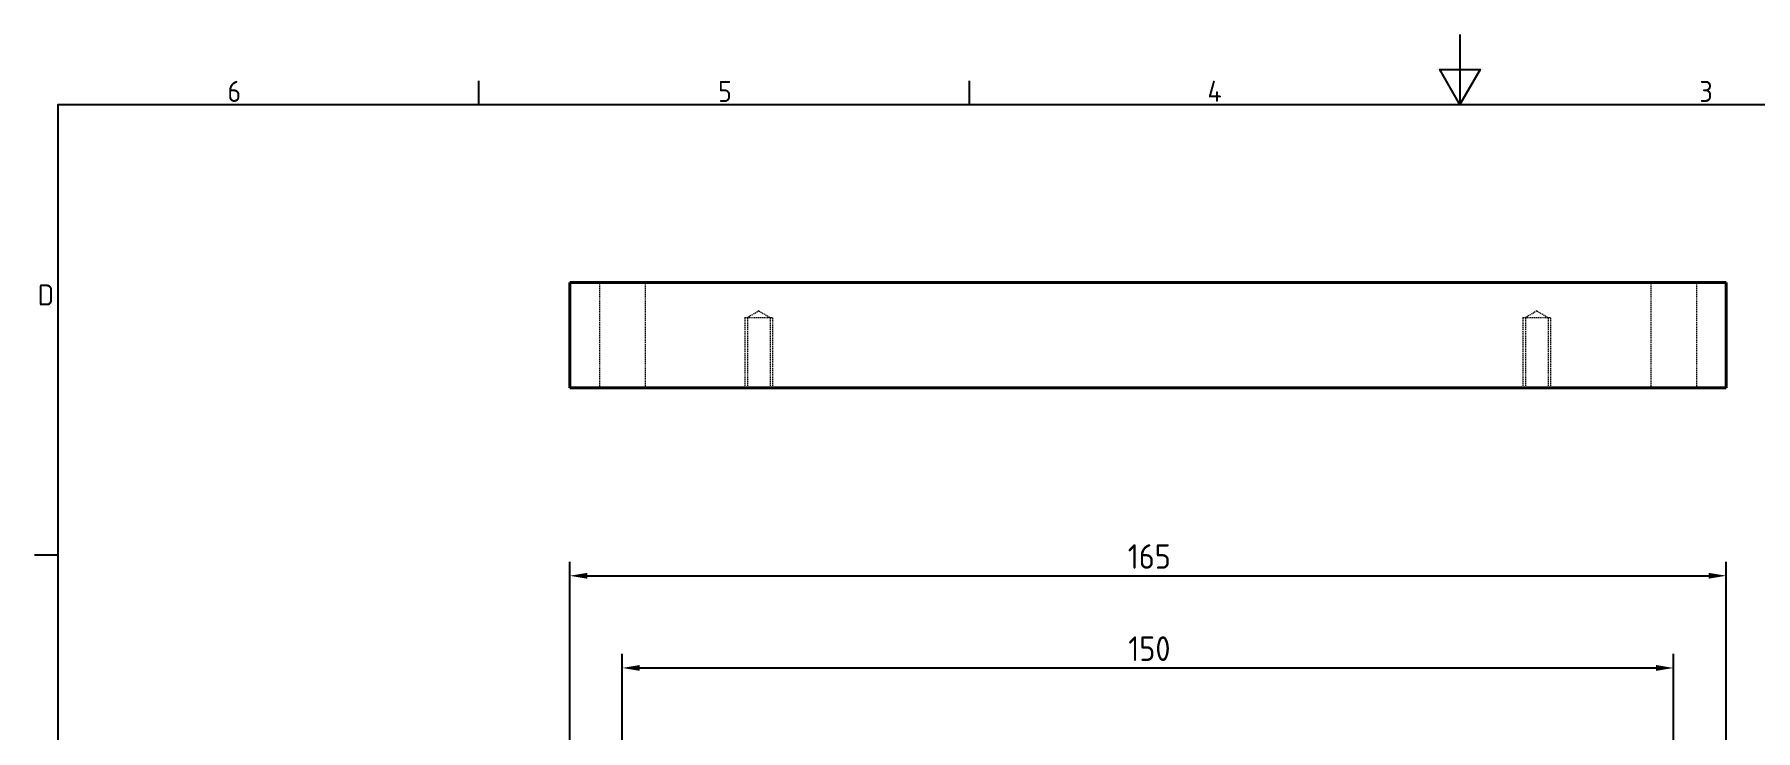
# Model space of a CAD drawing. Header units: millimetres. Extents: x 0 to 420, y 0 to 297.
# Drawn here: x 6.6 to 252.2, y 197.7 to 297 of the extents above; entities that cross this region are included whole.
import ezdxf

# ---------------------------------------------------------------- set-up
doc = ezdxf.new("R2010")
doc.units = ezdxf.units.MM
doc.linetypes.add('DASHED', pattern=[0.2067, 0.1654, -0.0413])
doc.layers.get('0').update_dxf_attribs({"color": 3, "lineweight": 25, "true_color": 0x00ff00})
for name, color, linetype, lineweight, true_color in [('가려진 것(ISO)', 2, 'DASHED', 18, 0xffff00), ('가시적인 것(ISO)', 3, 'Continuous', 40, 0x00ff00), ('치수(ISO)', 2, 'Continuous', 25, 0xffff00)]:
    doc.layers.add(name, color=color, linetype=linetype, lineweight=lineweight, true_color=true_color)
doc.layers.add('경계(ISO)', color=7, linetype='Continuous', lineweight=25)
doc.styles.add('문자 텍스트_PSTEK_POSCO', font='isocp.shx')
doc.styles.add('치수 텍스트_PSTEK_POSCO', font='isocp.shx')
doc.dimstyles.new('치수_PSTEK_POSCO', dxfattribs={"dimtxt": 3.5, "dimasz": 2.5, "dimexe": 2, "dimexo": 2.5, "dimgap": 1, "dimtad": 1, "dimrnd": 1e-08, "dimdsep": 46, "dimtxsty": '치수 텍스트_PSTEK_POSCO', "dimcen": 0.09, "dimdle": 10, "dimclrd": 7, "dimclre": 7, "dimclrt": 2, "dimadec": 1, "dimazin": 2, "dimtfac": 1, "dimtmove": 0, "dimatfit": 3, "dimfxl": 1, "dimtolj": 1, "dimlwd": -1, "dimlwe": -1, "dimarcsym": 0})

# ---------------------------------------------------------------- blocks, each defined once
blk = doc.blocks.new('경계 Default Border')
at = {"layer": '경계(ISO)'}
for p, q in [((70, 287.0000076293945), (70, 290.4000091552734)), ((140, 287.0000076293945), (140, 290.4000091552734)), ((10, 222.7499961853027), (6.599999666213989, 222.7499961853027))]:
    blk.add_line(p, q, dxfattribs=at)
at = {"layer": '경계(ISO)', "flags": 128}
for points in [[(210, 297.0000076293945), (210, 287.0000076293945), (207.1132469177246, 292.0000076293945), (212.8867530822754, 292.0000076293945), (210, 287.0000076293945)], [(10, 10), (10, 287.0000076293945), (410, 287.0000076293945), (410, 10), (10, 10)]]:
    blk.add_lwpolyline(points, dxfattribs=at)
at = {"layer": '경계(ISO)', "color": 2, "true_color": 0xffff00, "char_height": 3.00000011920929, "attachment_point": 7, "style": '문자 텍스트_PSTEK_POSCO'}
for s, insert in [('6', (34.14453946055966, 287.3713945155963)), ('5', (104.1445394605597, 287.3713945155963)), ('4', (173.9734701308116, 287.4)), ('3', (244.1685395229535, 287.3713945155963)), ('D', (7.078270083685684, 258.3463944559917))]:
    blk.add_mtext(s, dxfattribs=dict(at, insert=insert))
blk = doc.blocks.new('*D24')
at = {"layer": 'Defpoints', "color": 0, "transparency": 16777216}
for p in [(247.973188356499, 219.8047559288247), (82.97318835649902, 178.0499717600621), (247.973188356499, 178.0499717600621)]:
    blk.add_point(p, dxfattribs=at)
at = {"layer": '치수(ISO)', "color": 7, "transparency": 16777216}
for p, q in [((82.97318835649902, 180.5499717600621), (82.97318835649902, 221.8047559288247)), ((247.973188356499, 180.5499717600621), (247.973188356499, 221.8047559288247)), ((85.47318835649902, 219.8047559288247), (245.473188356499, 219.8047559288247))]:
    blk.add_line(p, q, dxfattribs=at)
for points in [[(85.47318835649902, 220.2214225954913), (85.47318835649902, 219.388089262158), (82.97318835649902, 219.8047559288247)], [(245.473188356499, 220.2214225954913), (245.473188356499, 219.388089262158), (247.973188356499, 219.8047559288247)]]:
    blk.add_solid(points, dxfattribs=at)
at = {"layer": '치수(ISO)', "color": 2, "transparency": 16777216, "insert": (162.6007009830838, 222.5547559288247), "char_height": 3.5, "attachment_point": 4, "style": '치수 텍스트_PSTEK_POSCO'}
blk.add_mtext('\\A1;165', dxfattribs=at)
blk = doc.blocks.new('*D26')
at = {"layer": 'Defpoints', "color": 0, "transparency": 16777216}
for p in [(240.473188356499, 206.6588185544748), (90.47318835649901, 175.7999717600621), (240.473188356499, 175.7999717600621)]:
    blk.add_point(p, dxfattribs=at)
at = {"layer": '치수(ISO)', "color": 7, "transparency": 16777216}
for p, q in [((90.47318835649901, 178.2999717600621), (90.47318835649901, 208.6588185544748)), ((92.97318835649901, 206.6588185544748), (237.973188356499, 206.6588185544748)), ((240.473188356499, 178.2999717600621), (240.473188356499, 208.6588185544748))]:
    blk.add_line(p, q, dxfattribs=at)
for points in [[(92.97318835649901, 207.0754852211415), (92.97318835649901, 206.2421518878081), (90.47318835649901, 206.6588185544748)], [(237.973188356499, 207.0754852211415), (237.973188356499, 206.2421518878081), (240.473188356499, 206.6588185544748)]]:
    blk.add_solid(points, dxfattribs=at)
at = {"layer": '치수(ISO)', "color": 2, "transparency": 16777216, "insert": (162.6718104037431, 209.4088185544748), "char_height": 3.5, "attachment_point": 4, "style": '치수 텍스트_PSTEK_POSCO'}
blk.add_mtext('\\A1;150', dxfattribs=at)

msp = doc.modelspace()

# ---------------------------------------------------------------- linework, layer by layer
at = {"layer": '가려진 것(ISO)'}
for p, q in [((87.22318835653418, 261.6115748434808), (87.22318835653418, 246.6115748434808)), ((93.72318835653417, 261.6115748434808), (93.72318835653417, 246.6115748434808)), ((237.2231883565342, 261.6115748434809), (237.2231883565342, 246.6115748434808)), ((243.7231883565342, 261.6115748434809), (243.7231883565342, 246.6115748434808)), ((107.9731883565342, 256.6115748434762), (107.9731883565342, 246.6115748434762)), ((107.9731883565342, 256.6115748434762), (111.9731883565342, 256.6115748434762)), ((109.9731883565342, 257.5855699069199), (108.3521883565342, 256.6115748434762)), ((108.3521883565342, 256.6115748434762), (108.3521883565342, 246.6115748434762)), ((109.9731883565342, 257.5855699069199), (111.5941883565342, 256.6115748434762)), ((111.5941883565342, 256.6115748434762), (111.5941883565342, 246.6115748434762)), ((111.9731883565342, 246.6115748434762), (111.9731883565342, 256.6115748434762)), ((218.9731883565342, 256.6115748434762), (218.9731883565342, 246.6115748434762)), ((218.9731883565342, 256.6115748434762), (222.9731883565342, 256.6115748434762)), ((220.9731883565342, 257.5855699069199), (219.3521883565342, 256.6115748434762)), ((219.3521883565342, 256.6115748434762), (219.3521883565342, 246.6115748434762)), ((220.9731883565342, 257.5855699069199), (222.5941883565342, 256.6115748434762)), ((222.5941883565342, 256.6115748434762), (222.5941883565342, 246.6115748434762)), ((222.9731883565342, 246.6115748434762), (222.9731883565342, 256.6115748434762))]:
    msp.add_line(p, q, dxfattribs=at)
at = {"layer": '가시적인 것(ISO)'}
for p, q in [((82.9731883565342, 261.611574843483), (247.9731883565342, 261.611574843483)), ((82.9731883565342, 246.611574843483), (82.9731883565342, 261.611574843483)), ((247.9731883565342, 246.6115748434831), (247.9731883565342, 261.611574843483)), ((82.9731883565342, 246.611574843483), (247.9731883565342, 246.6115748434831))]:
    msp.add_line(p, q, dxfattribs=at)

# ---------------------------------------------------------------- block references
msp.add_blockref('경계 Default Border', (0, 0))

# ---------------------------------------------------------------- dimensions: what is measured, and where the dimension line sits
at = {"layer": '치수(ISO)', "color": 7}
for base, p1, p2, picture, middle in [((247.973188356499, 219.8047559288247), (82.97318835649902, 178.0499717600621), (247.973188356499, 178.0499717600621), '*D24', (165.473188356499, 219.8047559288247)), ((240.473188356499, 206.6588185544748), (90.47318835649901, 175.7999717600621), (240.473188356499, 175.7999717600621), '*D26', (165.473188356499, 206.6588185544748))]:
    dim = msp.add_linear_dim(base=base, p1=p1, p2=p2, angle=180, dimstyle='치수_PSTEK_POSCO', override={"dimdec": 2, "dimtp": 0, "dimtm": -0, "dimtdec": 2, "dimtofl": 0, "dimatfit": 1}, dxfattribs=at)
    dim.commit()
    dim.dimension.update_dxf_attribs({"geometry": picture, "text_midpoint": middle, "dimtype": 160})

doc.saveas('drawing.dxf')
